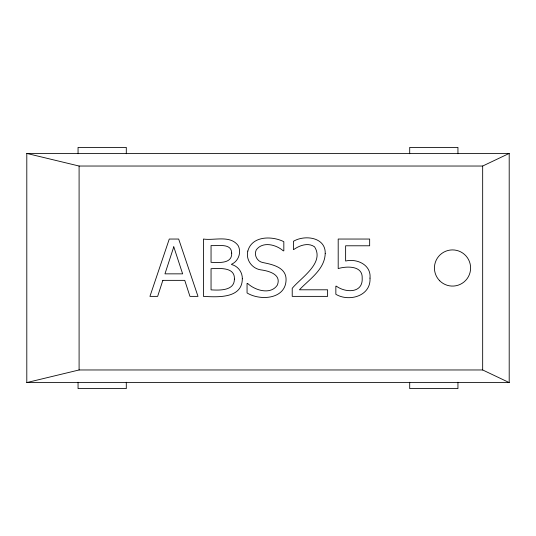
<?xml version="1.0" encoding="UTF-8"?>
<svg xmlns="http://www.w3.org/2000/svg" width="536" height="536" viewBox="0 0 536 536"><rect width="100%" height="100%" fill="white"/><g stroke="black" fill="none" stroke-linecap="round" stroke-linejoin="round"><path stroke-width="0.8" d="M26.8 153.43L79.094 166.033L482.668 166.033L509.2 153.43L509.2 382.57L26.8 382.57L26.8 153.43L509.2 153.43M26.8 382.57L79.094 369.967L482.668 369.967L509.2 382.57M482.668 166.033L482.668 369.967M457.945 153.745L457.945 147.4L409.705 147.4L409.705 153.745M457.945 382.255L457.945 388.6L409.705 388.6L409.705 382.255M126.295 153.745L126.295 147.4L78.055 147.4L78.055 153.745M126.295 382.255L126.295 388.6L78.055 388.6L78.055 382.255M79.094 166.033L79.094 369.967M370.001 278.124C371.086 296.033 349.13 302.204 335.851 294.298L335.851 286.17L336.387 286.17C345.365 292.87 363.12 293.554 362.189 278.084C362.798 265.454 346.658 266.05 338.196 268.576L338.196 239.043L369.659 239.043L369.659 245.783L345.626 245.783L345.626 261.025C356.929 258.332 371.381 264.804 370.001 278.124M234.386 279.089C234.493 291.008 219.358 290.331 211.05 289.869L211.05 268.69C219.157 268.456 235.123 266.754 234.386 279.089M242.319 278.78C242.252 298.921 217.02 297.105 203.425 296.375L203.425 239.043C214.494 240.698 230.393 234.822 238.198 245.682C241.615 252.389 238.507 261.206 231.572 264.228L231.572 264.529C238.024 266.124 242.486 272.174 242.319 278.78M247.82 251.062C245.635 259.746 251.933 268.509 260.684 269.849C268.59 270.861 281.795 274.305 277.32 285.139C270.573 295.222 254.962 290.365 247.592 283.403L247.056 283.403L247.056 292.951C260.054 300.944 285.507 299.39 286.063 280.053C286.566 267.471 272.583 264.476 262.921 262.566C257.18 261.555 253.783 255.27 256.228 249.944C262.62 241.093 276.161 244.557 283.249 250.828L283.825 250.828L283.825 241.696C272.067 235.74 251.967 235.706 247.82 251.062M325.218 253.635C324.595 269.675 309.379 279.196 299.423 289.795L327.61 289.795L327.61 296.375L292.221 296.375L292.221 288.328C300.937 277.682 324.89 263.009 314.552 246.821C308.166 242.299 299.651 245.394 293.835 249.475L293.413 249.475L293.413 241.314C304.676 234.567 325.861 237.093 325.218 253.635M231.693 253.059C232.309 264.148 218.273 262.499 211.05 262.339L211.05 245.548C217.69 246.212 231.452 242.734 231.693 253.059M162.844 280.362L157.644 296.375L149.939 296.375L169.276 239.043L178.669 239.043L197.998 296.375L189.952 296.375L184.752 280.362L162.844 280.362M173.778 246.821L164.961 273.849L182.635 273.849L173.778 246.821M439.728 280.79A18.09 18.09 0 0 0 469.992 272.683A18.09 18.09 0 0 0 447.835 250.526A18.09 18.09 0 0 0 439.728 280.79"/></g></svg>
